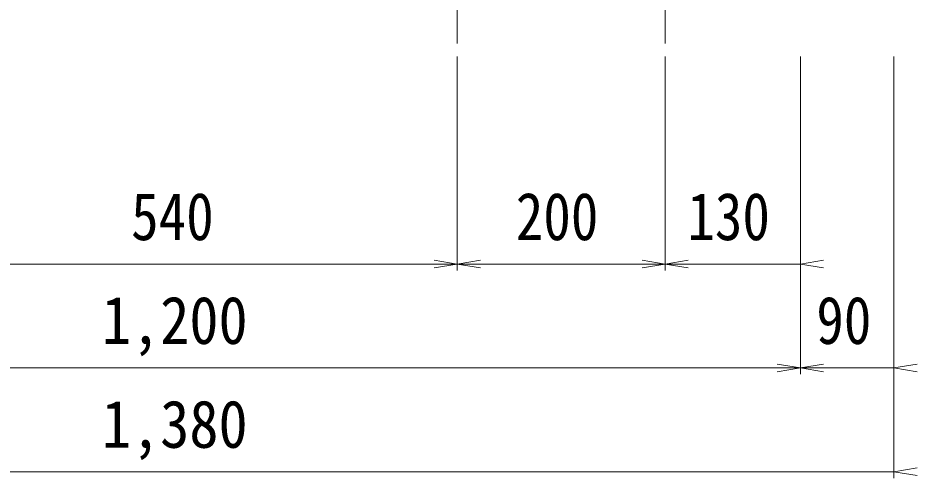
# Model space of a CAD drawing. Units: millimetres at full size, sheet at 1:25. Extents: x -4925 to 5056, y -3512 to 3512.
# Drawn here: x 3504 to 4369, y -2012 to -1569 of the extents above; entities that cross this region are included whole.
import ezdxf
from ezdxf.enums import TextEntityAlignment as Align

# ---------------------------------------------------------------- set-up
doc = ezdxf.new("R2010")
doc.units = ezdxf.units.MM
doc.header["$LTSCALE"] = 25
doc.linetypes.add('USER2', pattern=[5, 2.5, -0.8, 0.9, -0.8])
for name, color, linetype, lineweight in [('0-C_ﾚｲﾔ13', 3, 'Continuous', 13), ('0-D_ﾚｲﾔ14', 4, 'USER2', 18), ('0-E_寸法', 3, 'Continuous', 13)]:
    doc.layers.add(name, color=color, linetype=linetype, lineweight=lineweight)
doc.styles.add('ＭＳ ゴシック', font='')
doc.styles.get('ＭＳ ゴシック').set_extended_font_data('MS Gothic')

# ---------------------------------------------------------------- blocks, each defined once
blk = doc.blocks.new('open_arrow')
at = {"color": 0, "linetype": 'Continuous', "lineweight": -2}
blk.add_lwpolyline([(7.5, 1.25), (0, 0), (7.5, -1.25)], dxfattribs=at)

msp = doc.modelspace()

# ---------------------------------------------------------------- linework, layer by layer
at = {"layer": '0-C_ﾚｲﾔ13'}
for p, q in [((3926.48, -1606.2), (3926.48, -1812.2)), ((4126.48, -1606.2), (4126.48, -1812.2)), ((4256.48, -1606.2), (4256.48, -1912.2)), ((4346.48, -1606.2), (4346.48, -2012.2)), ((3056.48, -1806.2), (4256.48, -1806.2)), ((2966.48, -1906.2), (4346.48, -1906.2)), ((2966.48, -2006.2), (4346.48, -2006.2))]:
    msp.add_line(p, q, dxfattribs=at)
at = {"layer": '0-D_ﾚｲﾔ14'}
for p, q in [((3926.48, -1406.2), (3926.48, -1606.2)), ((4126.48, -1406.2), (4126.48, -1606.2))]:
    msp.add_line(p, q, dxfattribs=at)
at = {"layer": '0-E_寸法'}
for p, q in [((3386.47, -1806.2), (3926.48, -1806.2)), ((3926.48, -1806.2), (4126.48, -1806.2)), ((4126.48, -1806.2), (4256.48, -1806.2)), ((3056.48, -1906.2), (4256.48, -1906.2)), ((4256.48, -1906.2), (4346.48, -1906.2)), ((2966.48, -2006.2), (4346.48, -2006.2))]:
    msp.add_line(p, q, dxfattribs=at)

# ---------------------------------------------------------------- block references
at = {"layer": '0-E_寸法', "xscale": 2.96, "yscale": 2.96, "rotation": 180}
for p in [(3926.48, -1806.2), (4126.48, -1806.2), (4256.48, -1906.2)]:
    msp.add_blockref('open_arrow', p, dxfattribs=at)
at = {"layer": '0-E_寸法', "xscale": 2.96, "yscale": 2.96}
for p in [(3926.48, -1806.2), (4126.48, -1806.2), (4256.48, -1806.2), (4256.48, -1906.2), (4346.48, -1906.2), (4346.48, -2006.2)]:
    msp.add_blockref('open_arrow', p, dxfattribs=at)

# ---------------------------------------------------------------- texts
at = {"layer": '0-E_寸法', "style": 'ＭＳ ゴシック'}
for s, width, p in [('540', 0.85, (3612.73, -1796.83)), ('200', 0.85, (3982.73, -1796.83)), ('130', 0.85, (4147.73, -1796.83)), ('1,200', 0.9, (3584.6, -1896.83)), ('90', 0.85, (4271.79, -1896.83)), ('1,380', 0.9, (3584.6, -1996.83))]:
    msp.add_text(s, height=45.82, dxfattribs=dict(at, width=width)).set_placement(p, align=Align.BOTTOM_LEFT)

doc.saveas('drawing.dxf')
